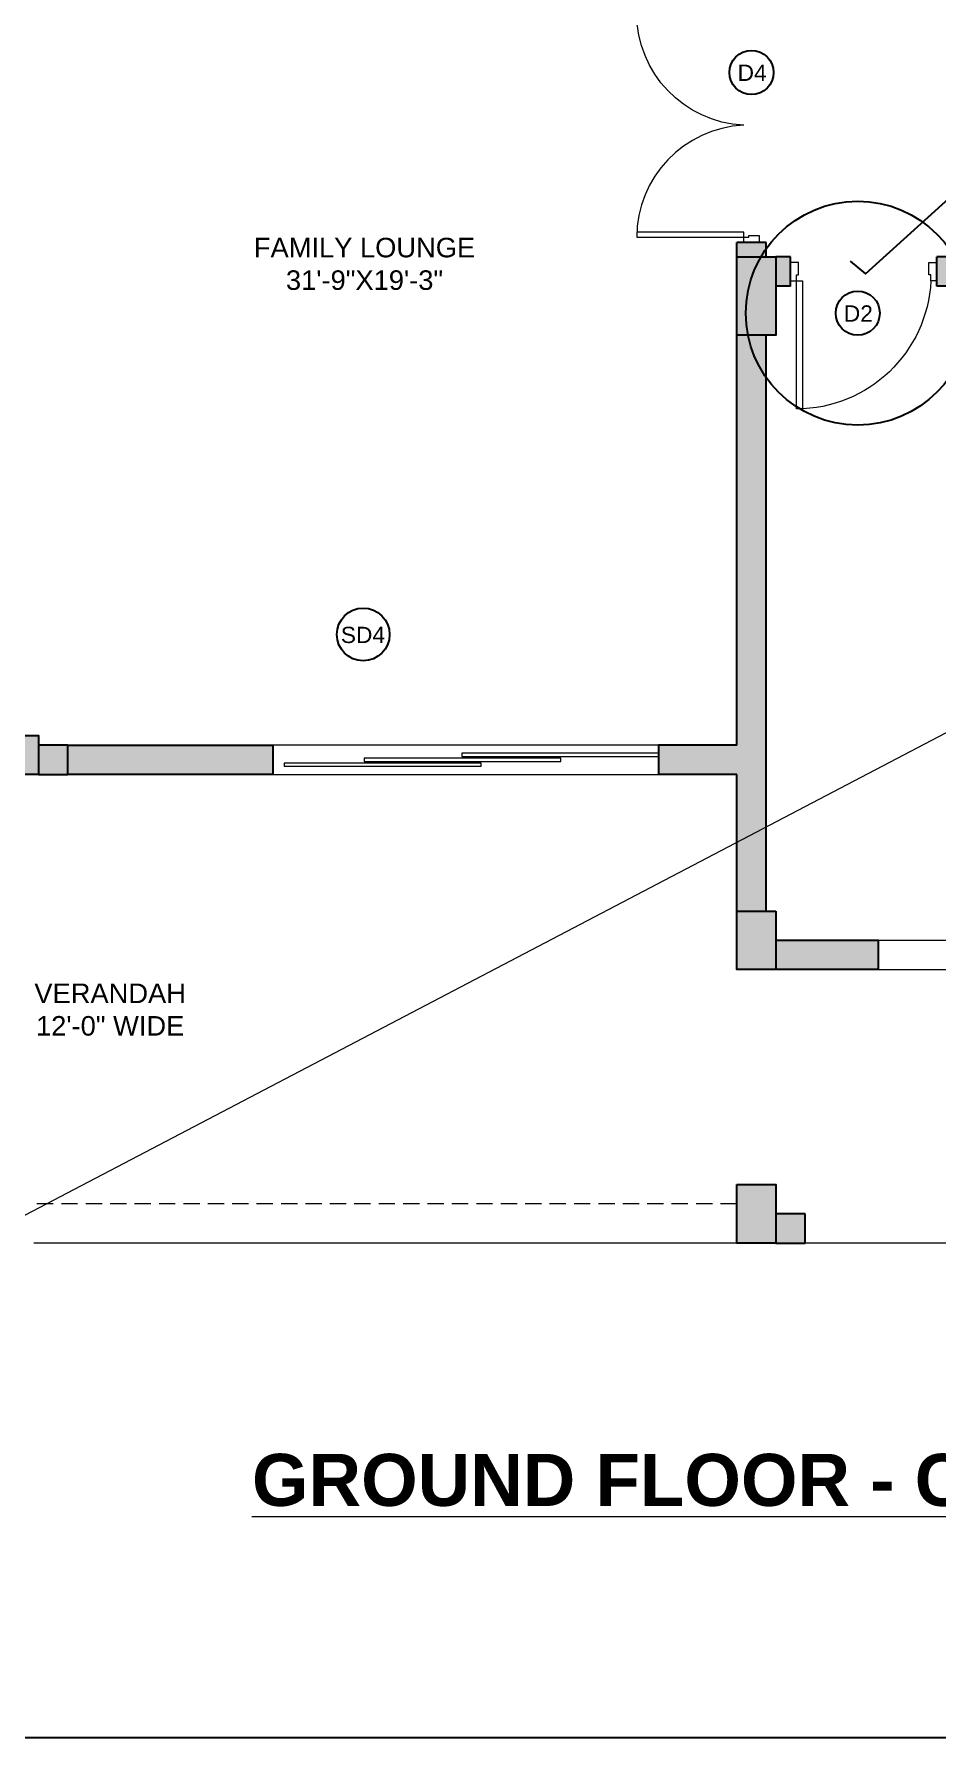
# Model space of a CAD drawing. Header units: inches. Extents: x 211391 to 214260, y -106888 to -102532.
# Drawn here: x 211778 to 212056, y -106888 to -106365 of the extents above; entities that cross this region are included whole.
import ezdxf

# ---------------------------------------------------------------- set-up
doc = ezdxf.new("R2010")
doc.units = ezdxf.units.IN
doc.header["$MEASUREMENT"] = 0
doc.linetypes.add('HIDDEN', pattern=[0.375, 0.25, -0.125])
doc.layers.get('0').update_dxf_attribs({"color": 4})
for name, color, linetype, lineweight in [('A3', 30, 'Continuous', 9), ('DOOR', 2, 'Continuous', 9), ('HATCH', 251, 'Continuous', 13), ('HIDDEN', 8, 'Continuous', 13), ('PROPOSED WALL', 6, 'Continuous', 25), ('TEXT', 3, 'Continuous', 9), ('TEXT 1', 3, 'Continuous', 15), ('WALL', 5, 'Continuous', 25), ('window', 1, 'Continuous', 18)]:
    doc.layers.add(name, color=color, linetype=linetype, lineweight=lineweight)
doc.layers.add('COLUMN', color=6, linetype='Continuous')
doc.layers.add('DOOR GLAZING NUMBER', color=1, linetype='Continuous', lineweight=5, plot=False)
doc.styles.add('STYLE1', font='arial.ttf', dxfattribs={"height": 8})

# ---------------------------------------------------------------- blocks, each defined once
blk = doc.blocks.new('*U5')
at = {"layer": 'DOOR'}
for points in [[(1.5, -4.54), (1.5, -3.04), (2, -3.04), (2, -0.04), (0, -0.04), (0, -4.54)], [(34.5, -4.54), (34.5, -3.04), (34, -3.04), (34, -0.04), (36, -0.04), (36, -4.54)]]:
    blk.add_lwpolyline(points, close=True, dxfattribs=at)
blk.add_lwpolyline([(34.5, -4.54, -0.400224), (1.5, -36.04), (1.5, -4.54), (3, -4.54), (3, -36.01)], format="xyb", dxfattribs=at)
blk = doc.blocks.new('YSRJ')
at = {"layer": 'DOOR', "elevation": 0}
for points in [[(216810.79, -98732.33, 0.400224), (216780.54, -98703.46), (216780.54, -98732.33), (216781.91, -98732.33), (216781.91, -98703.49)], [(216810.79, -98732.33, -0.400224), (216841.04, -98703.46), (216841.04, -98732.33), (216839.66, -98732.33), (216839.66, -98703.49)]]:
    blk.add_lwpolyline(points, format="xyb", dxfattribs=at)
for points in [[(216780.54, -98732.33), (216780.54, -98733.71), (216781, -98733.71), (216781, -98736.46), (216779.16, -98736.46), (216779.16, -98732.33)], [(216841.04, -98732.33), (216841.04, -98733.71), (216840.58, -98733.71), (216840.58, -98736.46), (216842.41, -98736.46), (216842.41, -98732.33)]]:
    blk.add_lwpolyline(points, close=True, dxfattribs=at)
blk = doc.blocks.new('erwe54')
at = {"layer": 'COLUMN', "ltscale": 20, "true_color": 0xe517e8}
h = blk.add_hatch(color=6, dxfattribs=at)
h.dxf.hatch_style = 1
h.paths.add_polyline_path([(205425.77, -116018.54), (205425.77, -116042.54), (205437.77, -116042.54), (205437.77, -116018.54)])
h = blk.add_hatch(color=6, dxfattribs=at)
h.dxf.hatch_style = 1
h.paths.add_polyline_path([(205211.27, -116165.54), (205187.27, -116165.54), (205187.27, -116177.54), (205211.27, -116177.54)])
h = blk.add_hatch(color=6, dxfattribs=at)
h.dxf.hatch_style = 1
h.paths.add_polyline_path([(205437.77, -116237.54), (205437.77, -116219.54), (205425.77, -116219.54), (205425.77, -116237.54)])
h = blk.add_hatch(color=6, dxfattribs=at)
h.dxf.hatch_style = 1
h.paths.add_polyline_path([(205437.77, -116321.54), (205437.77, -116303.54), (205425.77, -116303.54), (205425.77, -116321.54)])
at = {"layer": 'COLUMN', "ltscale": 20}
for points in [[(205425.77, -116042.54), (205425.77, -116018.54), (205437.77, -116018.54), (205437.77, -116042.54)], [(205187.27, -116165.54), (205211.27, -116165.54), (205211.27, -116177.54), (205187.27, -116177.54)], [(205437.77, -116219.54), (205437.77, -116237.54), (205425.77, -116237.54), (205425.77, -116219.54)], [(205425.77, -116303.54), (205437.77, -116303.54), (205437.77, -116321.54), (205425.77, -116321.54)]]:
    blk.add_lwpolyline(points, close=True, dxfattribs=at)

msp = doc.modelspace()

# ---------------------------------------------------------------- hatches: boundary and pattern name
at = {"layer": 'HATCH', "ltscale": 15}
h = msp.add_hatch(color=256, dxfattribs=at)
h.dxf.hatch_style = 1
h.paths.add_polyline_path([(212195.19, -106433.4), (212153.19, -106433.4), (212153.19, -106422.9), (212144.19, -106422.9), (212144.19, -106433.4), (212055.69, -106433.4), (212055.69, -106442.4), (212195.19, -106442.4)])
h = msp.add_hatch(color=256, dxfattribs=at)
h.dxf.hatch_style = 1
h.paths.add_polyline_path([(212003.19, -106428.9), (211994.19, -106428.9), (211994.19, -106433.4), (212003.19, -106433.4)])
h = msp.add_hatch(color=256, dxfattribs=at)
h.dxf.hatch_style = 1
h.paths.add_polyline_path([(212010.69, -106433.4), (212006.19, -106433.4), (212006.19, -106442.4), (212010.69, -106442.4)])
h = msp.add_hatch(color=256, dxfattribs=at)
h.dxf.hatch_style = 1
h.paths.add_polyline_path([(212003.19, -106457.4), (211994.19, -106457.4), (211994.19, -106583.4), (211970.19, -106583.4), (211970.19, -106592.4), (211994.19, -106592.4), (211994.19, -106634.4), (212003.19, -106634.4)])
at = {"layer": 'HATCH', "ltscale": 25}
h = msp.add_hatch(color=251, dxfattribs=at)
h.dxf.hatch_style = 1
h.paths.add_polyline_path([(211788.69, -106592.4), (211788.69, -106583.4), (211779.69, -106583.4), (211779.69, -106592.4)])
at = {"layer": 'HATCH', "ltscale": 15, "transparency": 33554559}
h = msp.add_hatch(color=8, dxfattribs=at)
h.dxf.hatch_style = 1
h.paths.add_polyline_path([(211851.69, -106592.4), (211851.69, -106583.4), (211788.69, -106583.4), (211788.69, -106592.4)])
at = {"layer": 'HATCH', "ltscale": 15}
h = msp.add_hatch(color=256, dxfattribs=at)
h.dxf.hatch_style = 1
h.paths.add_polyline_path([(212037.69, -106643.4), (212006.19, -106643.4), (212006.19, -106652.4), (212037.69, -106652.4)])
at = {"layer": 'HATCH', "ltscale": 25}
h = msp.add_hatch(color=256, dxfattribs=at)
h.dxf.hatch_style = 1
h.paths.add_polyline_path([(212015.19, -106727.4), (212006.19, -106727.4), (212006.19, -106736.4), (212015.19, -106736.4)])

# ---------------------------------------------------------------- linework, layer by layer
at = {"ltscale": 15}
msp.add_lwpolyline([(211468.75, -105426.59), (212726.55, -105426.59), (212726.55, -106888.48), (211468.75, -106888.48)], close=True, dxfattribs=at)
at = {"layer": 'Defpoints', "ltscale": 15}
msp.add_lwpolyline([(212028.99, -106434.71), (212033.74, -106438.54), (212059.47, -106415.31)], dxfattribs=at)
at = {"layer": 'Defpoints'}
for centre, radius in [((211998.73, -106376.7), 6.76), ((212031.37, -106450.67), 6.76), ((211879.44, -106549.39), 8.1)]:
    msp.add_circle(centre, radius, dxfattribs=at)
at = {"layer": 'Defpoints', "ltscale": 15}
msp.add_circle((212031.37, -106450.67), 34.39, dxfattribs=at)
at = {"layer": 'DOOR GLAZING NUMBER', "ltscale": 15}
msp.add_line((211468.75, -106888.48), (214259.76, -105426.59), dxfattribs=at)
at = {"layer": 'HIDDEN', "linetype": 'HIDDEN', "ltscale": 20}
msp.add_line((211994.19, -106724.4), (211778.19, -106724.4), dxfattribs=at)
msp.add_lwpolyline([(212201.19, -106736.4), (212006.19, -106736.4)], dxfattribs=at)
at = {"layer": 'PROPOSED WALL', "ltscale": 15}
msp.add_lwpolyline([(211788.69, -106583.4), (211851.69, -106583.4), (211851.69, -106592.4), (211788.69, -106592.4)], close=True, dxfattribs=at)
at = {"layer": 'WALL', "ltscale": 20}
for p, q in [((211994.19, -106433.4), (211994.19, -106428.9)), ((212003.19, -106428.9), (211994.19, -106428.9)), ((212003.19, -106433.4), (212003.19, -106428.9)), ((212010.69, -106433.4), (212006.19, -106433.4)), ((212010.69, -106442.4), (212010.69, -106433.4)), ((212144.19, -106433.4), (212055.69, -106433.4)), ((212055.69, -106442.4), (212055.69, -106433.4)), ((212010.69, -106442.4), (212006.19, -106442.4)), ((212195.19, -106442.4), (212055.69, -106442.4)), ((211994.19, -106583.4), (211994.19, -106457.4)), ((212003.19, -106634.4), (212003.19, -106457.4)), ((211788.69, -106583.4), (211779.69, -106583.4)), ((211788.69, -106592.4), (211788.69, -106583.4)), ((211994.19, -106583.4), (211970.19, -106583.4)), ((211970.19, -106583.4), (211970.19, -106592.4)), ((211779.69, -106592.4), (211788.69, -106592.4)), ((211994.19, -106592.4), (211970.19, -106592.4)), ((211994.19, -106634.4), (211994.19, -106592.4)), ((212037.69, -106643.4), (212006.19, -106643.4)), ((212037.69, -106652.4), (212037.69, -106643.4)), ((212037.69, -106652.4), (212006.19, -106652.4))]:
    msp.add_line(p, q, dxfattribs=at)
at = {"layer": 'WALL', "ltscale": 25}
for p, q in [((212015.19, -106727.4), (212006.19, -106727.4)), ((212015.19, -106736.4), (212015.19, -106727.4)), ((212006.19, -106736.4), (212015.19, -106736.4))]:
    msp.add_line(p, q, dxfattribs=at)
at = {"layer": 'WALL', "color": 1, "lineweight": 13, "ltscale": 20}
for p, q in [((211994.19, -106736.4), (211778.19, -106736.4)), ((212201.19, -106736.4), (212006.19, -106736.4))]:
    msp.add_line(p, q, dxfattribs=at)
at = {"layer": 'window', "ltscale": 20}
for points in [[(211970.19, -106583.4), (211788.69, -106583.4)], [(211788.69, -106592.4), (211970.19, -106592.4)], [(212169.69, -106643.4), (212037.69, -106643.4)], [(212037.69, -106652.4), (212169.69, -106652.4)]]:
    msp.add_lwpolyline(points, dxfattribs=at)
for points in [[(211915.67, -106588.9), (211855.17, -106588.9), (211855.17, -106589.9), (211915.67, -106589.9)], [(211940.19, -106587.4), (211879.69, -106587.4), (211879.69, -106588.4), (211940.19, -106588.4)], [(211970.19, -106585.9), (211909.69, -106585.9), (211909.69, -106586.9), (211970.19, -106586.9)]]:
    msp.add_lwpolyline(points, close=True, dxfattribs=at)

# ---------------------------------------------------------------- block references
at = {"layer": 'DOOR', "ltscale": 5, "xscale": 1.249999999999134, "yscale": 1.249999999999134, "zscale": 1.249999999999134}
msp.add_blockref('*U5', (212010.69, -106435.04), dxfattribs=at)
at = {"layer": 'TEXT 1'}
msp.add_blockref('erwe54', (6568.42, 9585.14), dxfattribs=at)
at = {"layer": 'WALL', "xscale": 1.138339920950803, "yscale": 1.138339920950803, "zscale": 1.138339920950803, "rotation": 89.99999999999999}
msp.add_blockref('YSRJ', (99605.38, -353197.28, 0), dxfattribs=at)

# ---------------------------------------------------------------- texts
at = {"layer": 'A3', "ltscale": 15, "insert": (211840.24, -106801.19), "char_height": 16, "width": 337.8039, "attachment_point": 1, "style": 'STYLE1'}
msp.add_mtext('\\pxqc;{\\fArial|b1|i0|c0|p34;\\LGROUND FLOOR - CIVIL PLAN}', dxfattribs=at)
at = {"layer": 'Defpoints', "style": 'STYLE1'}
msp.add_text('SD4', height=5, dxfattribs=at).set_placement((211872.55, -106552.03))
at = {"layer": 'Defpoints', "char_height": 5, "attachment_point": 3, "style": 'STYLE1'}
for s, heights, insert in [('\\A1;\\pxqc;D4', [-5], (212003.03, -106374.29)), ('\\A1;\\pxqc;D2', [-5.02], (212035.67, -106448.27))]:
    msp.add_mtext_dynamic_manual_height_columns(s, width=8.2379, gutter_width=70, heights=heights, dxfattribs=dict(at, insert=insert))
at = {"layer": 'TEXT', "ltscale": 10, "char_height": 6, "attachment_point": 3, "style": 'STYLE1'}
for s, heights, insert in [('\\A1;\\pxqc;FAMILY LOUNGE\\P31\'-9"X19\'-3"', [17.14], (211930.83, -106427.51)), ('\\A1;\\pxqc;VERANDAH\\P12\'-0" WIDE', [-16.13], (211852.68, -106656.66))]:
    msp.add_mtext_dynamic_manual_height_columns(s, width=101.9942, gutter_width=35, heights=heights, dxfattribs=dict(at, insert=insert))

doc.saveas('drawing.dxf')
